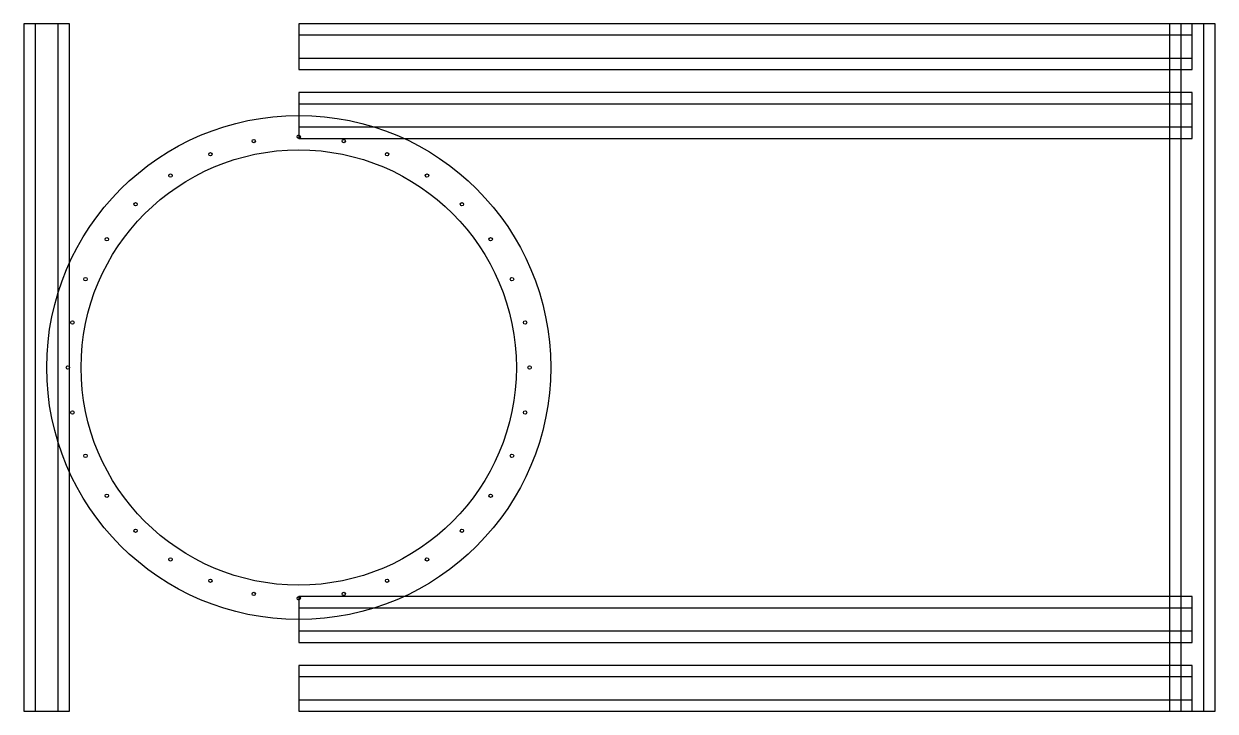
# Model space of a CAD drawing. Header units: metres. Extents: x -48 to 160, y -60 to 60.
import ezdxf

# ---------------------------------------------------------------- set-up
doc = ezdxf.new("R2010")
doc.units = ezdxf.units.M

msp = doc.modelspace()

# ---------------------------------------------------------------- linework, layer by layer
at = {"layer": 'PARAMETRIX'}
for p, q in [((-40, 60), (-48, 60)), ((-48, 60), (-48, -60)), ((-42, 60), (-46, 60)), ((-46, 60), (-46, -60)), ((-42, -60), (-42, 60)), ((-40, -60), (-40, 60)), ((156, 60), (0, 60)), ((0, 60), (0, 52)), ((160, 60), (152, 60)), ((152, 60), (152, -60)), ((158, 60), (154, 60)), ((154, 60), (154, -60)), ((156, 52), (156, 60)), ((158, -60), (158, 60)), ((160, -60), (160, 60)), ((156, 58), (0, 58)), ((0, 58), (0, 54)), ((156, 54), (156, 58)), ((0, 54), (156, 54)), ((0, 52), (156, 52)), ((156, 48), (0, 48)), ((0, 48), (0, 40)), ((156, 40), (156, 48)), ((156, 46), (0, 46)), ((0, 46), (0, 42)), ((156, 42), (156, 46)), ((0, 42), (156, 42)), ((0, 40), (156, 40)), ((156, -40), (0, -40)), ((0, -40), (0, -48)), ((156, -48), (156, -40)), ((156, -42), (0, -42)), ((0, -42), (0, -46)), ((156, -46), (156, -42)), ((0, -46), (156, -46)), ((0, -48), (156, -48)), ((156, -52), (0, -52)), ((0, -52), (0, -60)), ((156, -60), (156, -52)), ((156, -54), (0, -54)), ((0, -54), (0, -58)), ((156, -58), (156, -54)), ((0, -58), (156, -58)), ((-48, -60), (-40, -60)), ((-46, -60), (-42, -60)), ((0, -60), (156, -60)), ((152, -60), (160, -60)), ((154, -60), (158, -60))]:
    msp.add_line(p, q, dxfattribs=at)
for centre, radius in [((0, 0), 44), ((-7.8615, 39.5226), 0.2969), ((0, 40.2969), 0.2969), ((7.8615, 39.5226), 0.2969), ((0, 0), 38), ((-15.4209, 37.2295), 0.2969), ((15.4209, 37.2295), 0.2969), ((-22.3877, 33.5056), 0.2969), ((22.3877, 33.5056), 0.2969), ((-28.4942, 28.4942), 0.2969), ((28.4942, 28.4942), 0.2969), ((-33.5056, 22.3877), 0.2969), ((33.5056, 22.3877), 0.2969), ((-37.2295, 15.4209), 0.2969), ((37.2295, 15.4209), 0.2969), ((-39.5226, 7.8615), 0.2969), ((39.5226, 7.8615), 0.2969), ((-40.2969, 0), 0.2969), ((40.2969, 0), 0.2969), ((-39.5226, -7.8615), 0.2969), ((39.5226, -7.8615), 0.2969), ((-37.2295, -15.4209), 0.2969), ((37.2295, -15.4209), 0.2969), ((-33.5056, -22.3877), 0.2969), ((33.5056, -22.3877), 0.2969), ((-28.4942, -28.4942), 0.2969), ((28.4942, -28.4942), 0.2969), ((-22.3877, -33.5056), 0.2969), ((22.3877, -33.5056), 0.2969), ((-15.4209, -37.2295), 0.2969), ((15.4209, -37.2295), 0.2969), ((-7.8615, -39.5226), 0.2969), ((7.8615, -39.5226), 0.2969), ((0, -40.2969), 0.2969)]:
    msp.add_circle(centre, radius, dxfattribs=at)

doc.saveas('drawing.dxf')
